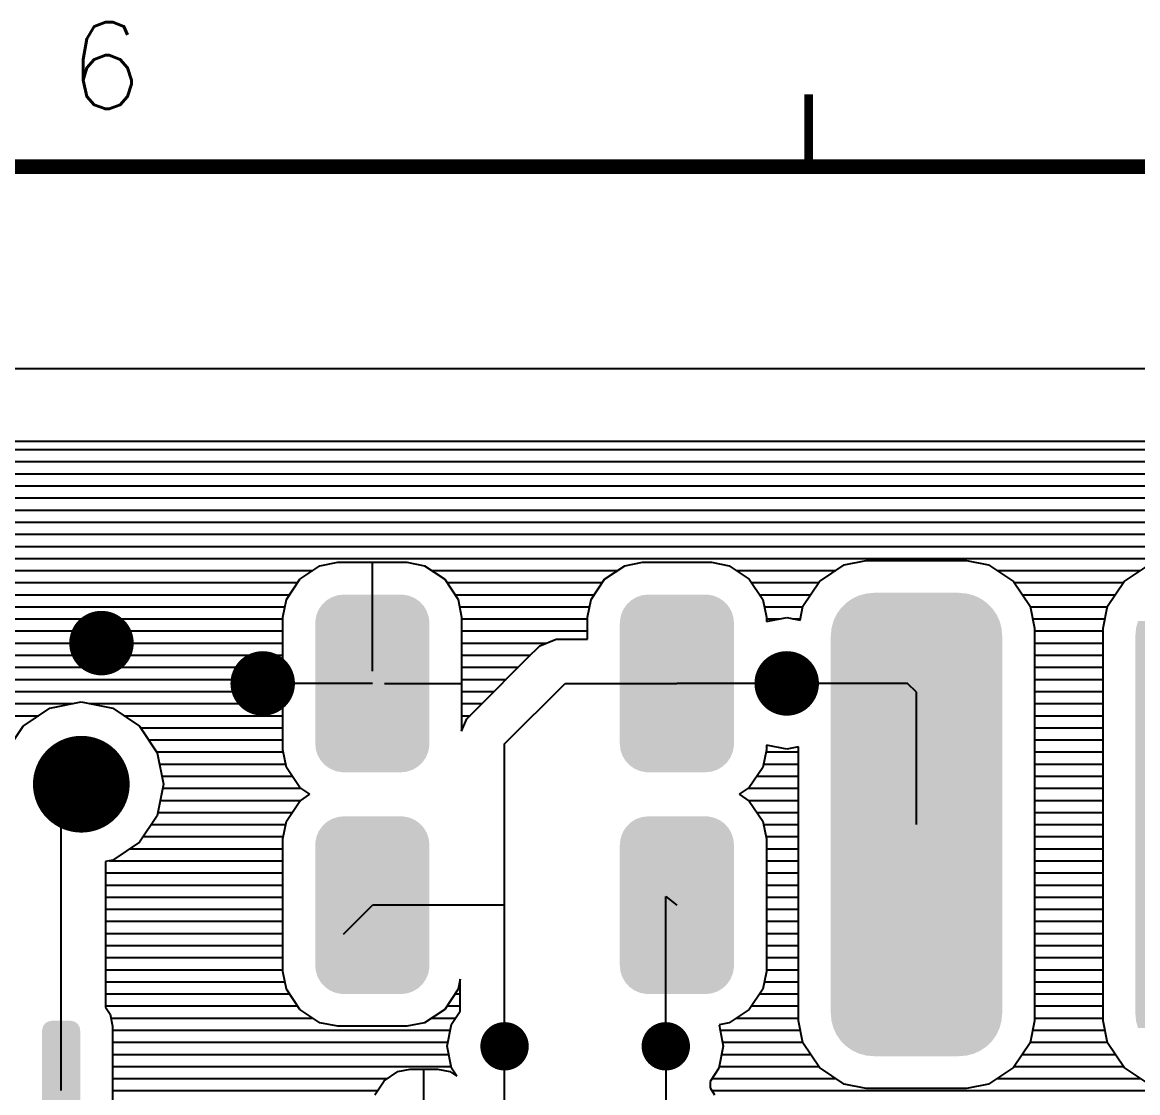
# Model space of a CAD drawing. Extents: x 295 to 953, y 10 to 290.
# Drawn here: x 757.22 to 795.88, y 252.92 to 290 of the extents above; entities that cross this region are included whole.
import ezdxf
from ezdxf.enums import TextEntityAlignment as Align

# ---------------------------------------------------------------- set-up
doc = ezdxf.new("R2010")
doc.units = 0
doc.header["$LTSCALE"] = 5
doc.header["$MEASUREMENT"] = 0
doc.layers.get('0').update_dxf_attribs({"linetype": 'CONTINUOUS', "lineweight": 25})
doc.layers.add('문자', color=4, linetype='CONTINUOUS')
doc.layers.add('테두리', color=3, linetype='CONTINUOUS')
doc.styles.get("Standard").update_dxf_attribs({"font": 'simplex.shx'})

# ---------------------------------------------------------------- blocks, each defined once
blk = doc.blocks.new('C')
at = {"layer": '테두리'}
for points, const_width in [([(307.5, 287.5), (307.5, 285)], 0.3), ([(15, 285), (15, 15), (405, 15), (405, 285), (15, 285)], 0.5)]:
    blk.add_lwpolyline(points, dxfattribs=dict(at, const_width=const_width))
at = {"layer": '문자'}
blk.add_text('6', height=3, dxfattribs=at).set_placement((283.125, 288.5), align=Align.MIDDLE)

msp = doc.modelspace()

# ---------------------------------------------------------------- linework, layer by layer
for p, q in [((845.877, 277.997), (529.077, 277.997)), ((825.045, 275.477), (641.798, 275.477)), ((641.122, 275.197), (825.722, 275.197)), ((640.524, 274.778), (826.319, 274.778)), ((640.105, 274.359), (826.739, 274.359)), ((639.686, 273.94), (827.158, 273.94)), ((639.267, 273.521), (827.577, 273.521)), ((638.848, 273.102), (827.996, 273.102)), ((638.663, 272.683), (828.415, 272.683)), ((638.49, 272.264), (828.834, 272.264)), ((638.429, 271.844), (829.253, 271.844)), ((638.429, 271.425), (829.516, 271.425)), ((657.389, 271.006), (767.293, 271.006)), ((766.846, 270.704), (767.539, 271.174)), ((767.539, 271.174), (768.154, 271.291)), ((768.154, 271.291), (770.551, 271.291)), ((769.355, 267.514), (769.355, 271.291)), ((770.551, 271.291), (771.166, 271.174)), ((771.166, 271.174), (771.864, 270.704)), ((771.412, 271.006), (777.855, 271.006)), ((777.402, 270.704), (778.101, 271.174)), ((778.101, 271.174), (778.715, 271.291)), ((778.715, 271.291), (781.113, 271.291)), ((781.113, 271.291), (781.727, 271.174)), ((781.727, 271.174), (782.42, 270.704)), ((781.973, 271.006), (785.421, 271.006)), ((784.851, 270.626), (785.711, 271.202)), ((785.711, 271.202), (786.471, 271.353)), ((786.471, 271.353), (789.953, 271.353)), ((789.953, 271.353), (790.713, 271.202)), ((790.713, 271.202), (791.573, 270.626)), ((791.003, 271.006), (795.982, 271.006)), ((795.412, 270.626), (796.273, 271.202)), ((766.377, 270.006), (766.846, 270.704)), ((771.864, 270.704), (772.328, 270.006)), ((776.938, 270.006), (777.402, 270.704)), ((782.42, 270.704), (782.89, 270.006)), ((784.275, 269.766), (784.851, 270.626)), ((791.573, 270.626), (792.149, 269.766)), ((794.837, 269.766), (795.412, 270.626)), ((661.423, 270.587), (766.768, 270.587)), ((771.943, 270.587), (777.324, 270.587)), ((782.498, 270.587), (784.823, 270.587)), ((791.601, 270.587), (795.384, 270.587)), ((742.114, 270.168), (766.483, 270.168)), ((766.254, 269.391), (766.377, 270.006)), ((772.222, 270.168), (777.044, 270.168)), ((772.328, 270.006), (772.451, 269.391)), ((776.815, 269.391), (776.938, 270.006)), ((782.783, 270.168), (784.544, 270.168)), ((782.89, 270.006), (783.012, 269.391)), ((791.881, 270.168), (795.105, 270.168)), ((742.617, 269.749), (766.327, 269.749)), ((772.379, 269.749), (776.888, 269.749)), ((782.94, 269.749), (784.275, 269.749)), ((784.18, 269.285), (784.275, 269.766)), ((792.149, 269.766), (792.3, 269.006)), ((792.154, 269.749), (794.831, 269.749)), ((794.686, 269.006), (794.837, 269.766)), ((742.896, 269.33), (766.254, 269.33)), ((766.254, 264.798), (766.254, 269.391)), ((772.451, 269.391), (772.451, 265.435)), ((772.451, 269.33), (776.815, 269.33)), ((776.815, 268.631), (776.815, 269.391)), ((783.012, 269.391), (783.012, 269.235)), ((783.012, 269.235), (783.717, 269.375)), ((783.012, 269.33), (783.493, 269.33)), ((783.717, 269.375), (784.18, 269.285)), ((783.934, 269.33), (784.192, 269.33)), ((792.238, 269.33), (794.747, 269.33)), ((743.014, 268.911), (766.254, 268.911)), ((772.451, 268.911), (776.815, 268.911)), ((792.3, 269.006), (792.3, 255.405)), ((792.3, 268.911), (794.686, 268.911)), ((794.686, 255.405), (794.686, 269.006)), ((743.097, 268.492), (766.254, 268.492)), ((772.451, 268.492), (775.385, 268.492)), ((774.725, 267.966), (775.161, 268.397)), ((775.161, 268.397), (775.726, 268.631)), ((775.726, 268.631), (776.815, 268.631)), ((792.3, 268.492), (794.686, 268.492)), ((743.014, 268.073), (766.254, 268.073)), ((772.451, 268.073), (774.837, 268.073)), ((773.066, 266.301), (774.725, 267.966)), ((792.3, 268.073), (794.686, 268.073)), ((742.896, 267.653), (766.254, 267.653)), ((772.451, 267.653), (774.418, 267.653)), ((792.3, 267.653), (794.686, 267.653)), ((742.645, 267.234), (766.254, 267.234)), ((772.451, 267.234), (773.999, 267.234)), ((792.3, 267.234), (794.686, 267.234)), ((742.684, 266.815), (766.254, 266.815)), ((769.355, 267.095), (765.556, 267.095)), ((768.936, 267.095), (766.254, 267.095)), ((769.774, 267.095), (772.451, 267.095)), ((772.451, 266.815), (773.58, 266.815)), ((773.938, 264.999), (776.033, 267.095)), ((776.033, 267.095), (779.911, 267.095)), ((783.717, 267.095), (779.911, 267.095)), ((787.908, 267.095), (783.717, 267.095)), ((788.215, 266.787), (787.908, 267.095)), ((788.215, 262.205), (788.215, 266.787)), ((792.3, 266.815), (794.686, 266.815)), ((753.955, 266.396), (758.99, 266.396)), ((758.174, 266.234), (759.269, 266.452)), ((759.269, 266.452), (760.359, 266.234)), ((759.543, 266.396), (766.254, 266.396)), ((772.451, 266.396), (773.161, 266.396)), ((792.3, 266.396), (794.686, 266.396)), ((755.151, 265.977), (757.794, 265.977)), ((757.252, 265.619), (758.174, 266.234)), ((760.359, 266.234), (761.281, 265.619)), ((760.739, 265.977), (766.254, 265.977)), ((772.451, 265.977), (772.742, 265.977)), ((772.63, 265.871), (773.066, 266.301)), ((792.3, 265.977), (794.686, 265.977)), ((756.637, 264.692), (757.252, 265.619)), ((761.281, 265.619), (761.895, 264.692)), ((772.451, 265.435), (772.63, 265.871)), ((761.32, 265.558), (766.254, 265.558)), ((772.451, 265.558), (772.501, 265.558)), ((792.3, 265.558), (794.686, 265.558)), ((761.599, 265.139), (766.254, 265.139)), ((773.938, 259.411), (773.938, 264.999)), ((783.717, 264.815), (783.012, 264.954)), ((783.012, 264.954), (783.012, 264.798)), ((784.124, 264.899), (783.717, 264.815)), ((784.124, 255.405), (784.124, 264.899)), ((792.3, 265.139), (794.686, 265.139)), ((761.879, 264.72), (766.271, 264.72)), ((761.895, 264.692), (762.113, 263.602)), ((766.377, 264.183), (766.254, 264.798)), ((783.012, 264.798), (782.89, 264.183)), ((782.996, 264.72), (784.124, 264.72)), ((792.3, 264.72), (794.686, 264.72)), ((761.974, 264.301), (766.355, 264.301)), ((766.846, 263.485), (766.377, 264.183)), ((782.89, 264.183), (782.42, 263.485)), ((782.912, 264.301), (784.124, 264.301)), ((792.3, 264.301), (794.686, 264.301)), ((762.057, 263.882), (766.578, 263.882)), ((782.688, 263.882), (784.124, 263.882)), ((792.3, 263.882), (794.686, 263.882)), ((758.571, 262.904), (759.269, 263.602)), ((762.113, 263.602), (761.895, 262.512)), ((762.085, 263.462), (766.88, 263.462)), ((767.193, 263.256), (766.846, 263.485)), ((766.846, 263.021), (767.193, 263.256)), ((782.42, 263.485), (782.074, 263.256)), ((782.074, 263.256), (782.42, 263.021)), ((782.387, 263.462), (784.124, 263.462)), ((792.3, 263.462), (794.686, 263.462)), ((758.571, 252.985), (758.571, 262.904)), ((762.002, 263.043), (766.88, 263.043)), ((766.377, 262.322), (766.846, 263.021)), ((782.387, 263.043), (784.124, 263.043)), ((782.42, 263.021), (782.89, 262.322)), ((792.3, 263.043), (794.686, 263.043)), ((761.895, 262.512), (761.281, 261.59)), ((761.918, 262.624), (766.578, 262.624)), ((782.688, 262.624), (784.124, 262.624)), ((792.3, 262.624), (794.686, 262.624)), ((761.694, 262.205), (766.355, 262.205)), ((766.254, 261.708), (766.377, 262.322)), ((782.89, 262.322), (783.012, 261.708)), ((782.912, 262.205), (784.124, 262.205)), ((792.3, 262.205), (794.686, 262.205)), ((761.415, 261.786), (766.271, 261.786)), ((766.254, 257.114), (766.254, 261.708)), ((782.996, 261.786), (784.124, 261.786)), ((783.012, 261.708), (783.012, 257.114)), ((792.3, 261.786), (794.686, 261.786)), ((761.281, 261.59), (760.359, 260.97)), ((760.951, 261.367), (766.254, 261.367)), ((783.012, 261.367), (784.124, 261.367)), ((792.3, 261.367), (794.686, 261.367)), ((760.359, 260.97), (760.107, 260.92)), ((760.241, 260.948), (766.254, 260.948)), ((783.012, 260.948), (784.124, 260.948)), ((792.3, 260.948), (794.686, 260.948)), ((760.107, 260.92), (760.107, 255.874)), ((760.107, 260.529), (766.254, 260.529)), ((783.012, 260.529), (784.124, 260.529)), ((792.3, 260.529), (794.686, 260.529)), ((760.107, 260.11), (766.254, 260.11)), ((783.012, 260.11), (784.124, 260.11)), ((792.3, 260.11), (794.686, 260.11)), ((760.107, 259.691), (766.254, 259.691)), ((768.35, 258.405), (769.355, 259.411)), ((773.938, 259.411), (769.355, 259.411)), ((773.938, 254.522), (773.938, 259.411)), ((779.526, 254.522), (779.526, 259.718)), ((779.526, 259.718), (779.911, 259.411)), ((783.012, 259.691), (784.124, 259.691)), ((792.3, 259.691), (794.686, 259.691)), ((760.107, 259.271), (766.254, 259.271)), ((783.012, 259.271), (784.124, 259.271)), ((792.3, 259.271), (794.686, 259.271)), ((760.107, 258.852), (766.254, 258.852)), ((783.012, 258.852), (784.124, 258.852)), ((792.3, 258.852), (794.686, 258.852)), ((760.107, 258.433), (766.254, 258.433)), ((783.012, 258.433), (784.124, 258.433)), ((792.3, 258.433), (794.686, 258.433)), ((760.107, 258.014), (766.254, 258.014)), ((783.012, 258.014), (784.124, 258.014)), ((792.3, 258.014), (794.686, 258.014)), ((760.107, 257.595), (766.254, 257.595)), ((783.012, 257.595), (784.124, 257.595)), ((792.3, 257.595), (794.686, 257.595)), ((760.107, 257.176), (766.254, 257.176)), ((766.377, 256.5), (766.254, 257.114)), ((783.012, 257.114), (782.89, 256.5)), ((783.012, 257.176), (784.124, 257.176)), ((792.3, 257.176), (794.686, 257.176)), ((760.107, 256.757), (766.327, 256.757)), ((772.401, 256.852), (772.328, 256.5)), ((772.379, 256.757), (772.401, 256.757)), ((772.401, 255.745), (772.401, 256.852)), ((782.94, 256.757), (784.124, 256.757)), ((792.3, 256.757), (794.686, 256.757)), ((760.107, 256.338), (766.483, 256.338)), ((766.846, 255.801), (766.377, 256.5)), ((772.328, 256.5), (771.864, 255.801)), ((772.222, 256.338), (772.401, 256.338)), ((782.89, 256.5), (782.42, 255.801)), ((782.783, 256.338), (784.124, 256.338)), ((792.3, 256.338), (794.686, 256.338)), ((760.107, 255.919), (766.768, 255.919)), ((771.943, 255.919), (772.401, 255.919)), ((782.498, 255.919), (784.124, 255.919)), ((792.3, 255.919), (794.686, 255.919)), ((760.107, 255.874), (760.264, 255.639)), ((760.264, 255.639), (760.348, 255.22)), ((767.539, 255.337), (766.846, 255.801)), ((771.864, 255.801), (771.166, 255.337)), ((772.094, 255.287), (772.401, 255.745)), ((782.42, 255.801), (781.727, 255.337)), ((760.292, 255.5), (767.293, 255.5)), ((760.348, 255.22), (760.348, 250.755)), ((768.154, 255.215), (767.539, 255.337)), ((770.551, 255.215), (768.154, 255.215)), ((771.166, 255.337), (770.551, 255.215)), ((771.412, 255.5), (772.233, 255.5)), ((771.943, 254.522), (772.094, 255.287)), ((781.727, 255.337), (781.37, 255.265)), ((781.37, 255.265), (781.515, 254.522)), ((781.973, 255.5), (784.124, 255.5)), ((784.275, 254.645), (784.124, 255.405)), ((792.3, 255.405), (792.149, 254.645)), ((792.3, 255.5), (794.686, 255.5)), ((794.837, 254.645), (794.686, 255.405)), ((760.348, 255.08), (772.054, 255.08)), ((781.403, 255.08), (784.192, 255.08)), ((792.238, 255.08), (794.747, 255.08)), ((760.348, 254.661), (771.971, 254.661)), ((772.094, 253.762), (771.943, 254.522)), ((773.938, 250.191), (773.938, 254.522)), ((779.526, 254.522), (779.526, 250.191)), ((781.515, 254.522), (781.364, 253.762)), ((781.487, 254.661), (784.275, 254.661)), ((784.851, 253.784), (784.275, 254.645)), ((792.149, 254.645), (791.573, 253.784)), ((792.154, 254.661), (794.831, 254.661)), ((795.412, 253.784), (794.837, 254.645)), ((760.348, 254.242), (771.999, 254.242)), ((781.459, 254.242), (784.544, 254.242)), ((791.881, 254.242), (795.105, 254.242)), ((760.348, 253.823), (772.082, 253.823)), ((769.769, 253.326), (770.244, 253.644)), ((770.244, 253.644), (770.669, 253.728)), ((770.669, 253.728), (771.613, 253.728)), ((771.144, 250.61), (771.144, 253.728)), ((771.613, 253.728), (772.038, 253.644)), ((772.038, 253.644), (772.278, 253.488)), ((772.278, 253.488), (772.094, 253.762)), ((781.364, 253.762), (781.062, 253.303)), ((781.375, 253.823), (784.823, 253.823)), ((785.711, 253.208), (784.851, 253.784)), ((791.573, 253.784), (790.713, 253.208)), ((791.601, 253.823), (795.384, 253.823)), ((796.273, 253.208), (795.412, 253.784)), ((760.348, 253.404), (769.886, 253.404)), ((769.445, 252.845), (769.769, 253.326)), ((781.062, 253.303), (781.062, 253.08)), ((781.129, 253.404), (785.421, 253.404)), ((786.471, 253.058), (785.711, 253.208)), ((790.713, 253.208), (789.953, 253.058)), ((791.003, 253.404), (795.982, 253.404)), ((760.348, 252.985), (769.54, 252.985)), ((781.062, 253.08), (781.219, 252.845)), ((781.124, 252.985), (807.046, 252.985)), ((789.953, 253.058), (786.471, 253.058))]:
    msp.add_line(p, q)
for points, const_width in [([(759.409, 268.492, 1), (760.526, 268.492, 1)], 1.118), ([(764.997, 267.095, 1), (766.114, 267.095, 1)], 1.118), ([(783.158, 267.095, 1), (784.275, 267.095, 1)], 1.118), ([(758.431, 263.602, 1), (760.107, 263.602, 1)], 1.676), ([(773.518, 254.522, 1), (774.357, 254.522, 1)], 0.838), ([(779.106, 254.522, 1), (779.945, 254.522, 1)], 0.838)]:
    msp.add_lwpolyline(points, format="xyb", close=True, dxfattribs=dict(const_width=const_width))
for points in [[(786.472, 270.208), (786.728, 270.231), (789.95, 270.208), (789.701, 270.231)], [(786.728, 270.231), (786.728, 270.235), (789.701, 270.231), (789.701, 270.235)], [(767.578, 269.774), (767.621, 269.835), (771.139, 269.774), (771.083, 269.835)], [(767.621, 269.835), (767.722, 269.928), (771.083, 269.835), (770.997, 269.928)], [(767.722, 269.928), (767.775, 269.977), (770.997, 269.928), (770.927, 269.977)], [(767.775, 269.977), (767.896, 270.049), (770.927, 269.977), (770.825, 270.049)], [(767.896, 270.049), (767.956, 270.084), (770.825, 270.049), (770.742, 270.084)], [(767.956, 270.084), (768.096, 270.131), (770.742, 270.084), (770.632, 270.131)], [(768.096, 270.131), (768.155, 270.151), (770.632, 270.131), (770.528, 270.151)], [(768.155, 270.151), (768.333, 270.17), (770.528, 270.151), (770.425, 270.17)], [(768.333, 270.17), (768.364, 270.174), (770.425, 270.17), (770.347, 270.174)], [(778.134, 269.774), (778.177, 269.835), (781.695, 269.774), (781.639, 269.835)], [(778.177, 269.835), (778.278, 269.928), (781.639, 269.835), (781.552, 269.928)], [(778.278, 269.928), (778.331, 269.977), (781.552, 269.928), (781.483, 269.977)], [(778.331, 269.977), (778.452, 270.049), (781.483, 269.977), (781.381, 270.049)], [(778.452, 270.049), (778.511, 270.084), (781.381, 270.049), (781.298, 270.084)], [(778.511, 270.084), (778.651, 270.131), (781.298, 270.084), (781.187, 270.131)], [(778.651, 270.131), (778.711, 270.151), (781.187, 270.131), (781.084, 270.151)], [(778.711, 270.151), (778.889, 270.17), (781.084, 270.151), (780.981, 270.17)], [(778.889, 270.17), (778.919, 270.174), (780.981, 270.17), (780.903, 270.174)], [(785.596, 269.706), (785.774, 269.882), (790.833, 269.706), (790.657, 269.882)], [(785.774, 269.882), (785.779, 269.887), (790.657, 269.882), (790.65, 269.887)], [(785.779, 269.887), (785.985, 270.03), (790.65, 269.887), (790.446, 270.03)], [(785.985, 270.03), (785.99, 270.034), (790.446, 270.03), (790.438, 270.034)], [(785.99, 270.034), (786.218, 270.139), (790.438, 270.034), (790.213, 270.139)], [(786.218, 270.139), (786.224, 270.142), (790.213, 270.139), (790.204, 270.142)], [(786.224, 270.142), (786.467, 270.207), (790.204, 270.142), (789.965, 270.207)], [(786.467, 270.207), (786.472, 270.208), (789.965, 270.207), (789.95, 270.208)], [(767.405, 269.393), (767.419, 269.469), (771.311, 269.393), (771.286, 269.469)], [(767.419, 269.469), (767.471, 269.593), (771.286, 269.469), (771.245, 269.593)], [(767.471, 269.593), (767.5, 269.663), (771.245, 269.593), (771.204, 269.663)], [(767.5, 269.663), (767.578, 269.774), (771.204, 269.663), (771.139, 269.774)], [(777.961, 269.393), (777.975, 269.469), (781.867, 269.393), (781.842, 269.469)], [(777.975, 269.469), (778.027, 269.593), (781.842, 269.469), (781.801, 269.593)], [(778.027, 269.593), (778.056, 269.663), (781.801, 269.593), (781.76, 269.663)], [(778.056, 269.663), (778.134, 269.774), (781.76, 269.663), (781.695, 269.774)], [(785.338, 269.263), (785.445, 269.489), (791.092, 269.263), (790.986, 269.489)], [(785.445, 269.489), (785.448, 269.496), (790.986, 269.489), (790.981, 269.496)], [(785.448, 269.496), (785.592, 269.7), (790.981, 269.496), (790.838, 269.7)], [(785.592, 269.7), (785.596, 269.706), (790.838, 269.7), (790.833, 269.706)], [(767.374, 265.005), (767.374, 269.185), (771.336, 265.005), (771.336, 269.185)], [(767.377, 269.185), (767.38, 269.263), (771.334, 269.185), (771.325, 269.263)], [(767.38, 269.263), (767.405, 269.393), (771.325, 269.263), (771.311, 269.393)], [(777.93, 265.005), (777.93, 269.185), (781.892, 265.005), (781.892, 269.185)], [(777.933, 269.185), (777.936, 269.263), (781.889, 269.185), (781.881, 269.263)], [(777.936, 269.263), (777.961, 269.393), (781.881, 269.263), (781.867, 269.393)], [(785.269, 269.015), (785.336, 269.256), (791.16, 269.015), (791.095, 269.256)], [(785.336, 269.256), (785.338, 269.263), (791.095, 269.256), (791.092, 269.263)], [(795.825, 269.015), (795.891, 269.256), (801.716, 269.015), (801.651, 269.256)], [(785.245, 268.751), (785.269, 269.008), (791.185, 268.751), (791.162, 269.008)], [(785.245, 268.749), (785.245, 268.751), (791.185, 268.749), (791.185, 268.751)], [(785.245, 255.662), (785.245, 268.749), (791.185, 255.662), (791.185, 268.749)], [(785.269, 269.008), (785.269, 269.015), (791.162, 269.008), (791.16, 269.015)], [(795.801, 268.751), (795.824, 269.008), (801.741, 268.751), (801.718, 269.008)], [(795.801, 268.749), (795.801, 268.751), (801.741, 268.749), (801.741, 268.751)], [(795.801, 255.662), (795.801, 268.749), (801.741, 255.662), (801.741, 268.749)], [(795.824, 269.008), (795.825, 269.015), (801.718, 269.008), (801.716, 269.015)], [(767.386, 264.927), (767.377, 265.005), (771.33, 264.927), (771.334, 265.005)], [(767.4, 264.796), (767.386, 264.927), (771.306, 264.796), (771.33, 264.927)], [(777.941, 264.927), (777.933, 265.005), (781.886, 264.927), (781.889, 265.005)], [(777.955, 264.796), (777.941, 264.927), (781.862, 264.796), (781.886, 264.927)], [(767.425, 264.72), (767.4, 264.796), (771.292, 264.72), (771.306, 264.796)], [(767.465, 264.597), (767.425, 264.72), (771.24, 264.597), (771.292, 264.72)], [(767.507, 264.527), (767.465, 264.597), (771.21, 264.527), (771.24, 264.597)], [(767.572, 264.416), (767.507, 264.527), (771.133, 264.416), (771.21, 264.527)], [(767.628, 264.355), (767.572, 264.416), (771.09, 264.355), (771.133, 264.416)], [(777.98, 264.72), (777.955, 264.796), (781.847, 264.72), (781.862, 264.796)], [(778.021, 264.597), (777.98, 264.72), (781.795, 264.597), (781.847, 264.72)], [(778.062, 264.527), (778.021, 264.597), (781.766, 264.527), (781.795, 264.597)], [(778.128, 264.416), (778.062, 264.527), (781.688, 264.416), (781.766, 264.527)], [(778.184, 264.355), (778.128, 264.416), (781.646, 264.355), (781.688, 264.416)], [(767.714, 264.261), (767.628, 264.355), (770.989, 264.261), (771.09, 264.355)], [(767.784, 264.212), (767.714, 264.261), (770.936, 264.212), (770.989, 264.261)], [(767.886, 264.14), (767.784, 264.212), (770.815, 264.14), (770.936, 264.212)], [(767.969, 264.105), (767.886, 264.14), (770.755, 264.105), (770.815, 264.14)], [(768.079, 264.058), (767.969, 264.105), (770.615, 264.058), (770.755, 264.105)], [(768.183, 264.038), (768.079, 264.058), (770.556, 264.038), (770.615, 264.058)], [(768.285, 264.019), (768.183, 264.038), (770.378, 264.019), (770.556, 264.038)], [(778.27, 264.261), (778.184, 264.355), (781.545, 264.261), (781.646, 264.355)], [(778.34, 264.212), (778.27, 264.261), (781.492, 264.212), (781.545, 264.261)], [(778.442, 264.14), (778.34, 264.212), (781.37, 264.14), (781.492, 264.212)], [(778.525, 264.105), (778.442, 264.14), (781.311, 264.105), (781.37, 264.14)], [(778.635, 264.058), (778.525, 264.105), (781.171, 264.058), (781.311, 264.105)], [(778.738, 264.038), (778.635, 264.058), (781.112, 264.038), (781.171, 264.058)], [(778.841, 264.019), (778.738, 264.038), (780.933, 264.019), (781.112, 264.038)], [(768.364, 264.016), (768.285, 264.019), (770.347, 264.016), (770.378, 264.019)], [(778.919, 264.016), (778.841, 264.019), (780.903, 264.016), (780.933, 264.019)], [(768.155, 262.467), (768.333, 262.487), (770.528, 262.467), (770.425, 262.487)], [(768.333, 262.487), (768.364, 262.49), (770.425, 262.487), (770.347, 262.49)], [(778.711, 262.467), (778.889, 262.487), (781.084, 262.467), (780.981, 262.487)], [(778.889, 262.487), (778.919, 262.49), (780.981, 262.487), (780.903, 262.49)], [(767.578, 262.09), (767.621, 262.151), (771.139, 262.09), (771.083, 262.151)], [(767.621, 262.151), (767.722, 262.245), (771.083, 262.151), (770.997, 262.245)], [(767.722, 262.245), (767.775, 262.294), (770.997, 262.245), (770.927, 262.294)], [(767.775, 262.294), (767.896, 262.366), (770.927, 262.294), (770.825, 262.366)], [(767.896, 262.366), (767.956, 262.401), (770.825, 262.366), (770.742, 262.401)], [(767.956, 262.401), (768.096, 262.447), (770.742, 262.401), (770.632, 262.447)], [(768.096, 262.447), (768.155, 262.467), (770.632, 262.447), (770.528, 262.467)], [(778.134, 262.09), (778.177, 262.151), (781.695, 262.09), (781.639, 262.151)], [(778.177, 262.151), (778.278, 262.245), (781.639, 262.151), (781.552, 262.245)], [(778.278, 262.245), (778.331, 262.294), (781.552, 262.245), (781.483, 262.294)], [(778.331, 262.294), (778.452, 262.366), (781.483, 262.294), (781.381, 262.366)], [(778.452, 262.366), (778.511, 262.401), (781.381, 262.366), (781.298, 262.401)], [(778.511, 262.401), (778.651, 262.447), (781.298, 262.401), (781.187, 262.447)], [(778.651, 262.447), (778.711, 262.467), (781.187, 262.447), (781.084, 262.467)], [(767.38, 261.579), (767.405, 261.71), (771.325, 261.579), (771.311, 261.71)], [(767.405, 261.71), (767.419, 261.786), (771.311, 261.71), (771.286, 261.786)], [(767.419, 261.786), (767.471, 261.909), (771.286, 261.786), (771.245, 261.909)], [(767.471, 261.909), (767.5, 261.979), (771.245, 261.909), (771.204, 261.979)], [(767.5, 261.979), (767.578, 262.09), (771.204, 261.979), (771.139, 262.09)], [(777.936, 261.579), (777.961, 261.71), (781.881, 261.579), (781.867, 261.71)], [(777.961, 261.71), (777.975, 261.786), (781.867, 261.71), (781.842, 261.786)], [(777.975, 261.786), (778.027, 261.909), (781.842, 261.786), (781.801, 261.909)], [(778.027, 261.909), (778.056, 261.979), (781.801, 261.909), (781.76, 261.979)], [(778.056, 261.979), (778.134, 262.09), (781.76, 261.979), (781.695, 262.09)], [(767.374, 257.321), (767.374, 261.501), (771.336, 257.321), (771.336, 261.501)], [(767.377, 261.501), (767.38, 261.579), (771.334, 261.501), (771.325, 261.579)], [(777.93, 257.321), (777.93, 261.501), (781.892, 257.321), (781.892, 261.501)], [(777.933, 261.501), (777.936, 261.579), (781.889, 261.501), (781.881, 261.579)], [(767.386, 257.243), (767.377, 257.321), (771.33, 257.243), (771.334, 257.321)], [(767.4, 257.112), (767.386, 257.243), (771.306, 257.112), (771.33, 257.243)], [(767.425, 257.037), (767.4, 257.112), (771.292, 257.037), (771.306, 257.112)], [(777.941, 257.243), (777.933, 257.321), (781.886, 257.243), (781.889, 257.321)], [(777.955, 257.112), (777.941, 257.243), (781.862, 257.112), (781.886, 257.243)], [(777.98, 257.037), (777.955, 257.112), (781.847, 257.037), (781.862, 257.112)], [(767.465, 256.913), (767.425, 257.037), (771.24, 256.913), (771.292, 257.037)], [(767.507, 256.843), (767.465, 256.913), (771.21, 256.843), (771.24, 256.913)], [(767.572, 256.732), (767.507, 256.843), (771.133, 256.732), (771.21, 256.843)], [(767.628, 256.671), (767.572, 256.732), (771.09, 256.671), (771.133, 256.732)], [(778.021, 256.913), (777.98, 257.037), (781.795, 256.913), (781.847, 257.037)], [(778.062, 256.843), (778.021, 256.913), (781.766, 256.843), (781.795, 256.913)], [(778.128, 256.732), (778.062, 256.843), (781.688, 256.732), (781.766, 256.843)], [(778.184, 256.671), (778.128, 256.732), (781.646, 256.671), (781.688, 256.732)], [(767.714, 256.578), (767.628, 256.671), (770.989, 256.578), (771.09, 256.671)], [(767.784, 256.528), (767.714, 256.578), (770.936, 256.528), (770.989, 256.578)], [(767.886, 256.457), (767.784, 256.528), (770.815, 256.457), (770.936, 256.528)], [(767.969, 256.421), (767.886, 256.457), (770.755, 256.421), (770.815, 256.457)], [(768.079, 256.375), (767.969, 256.421), (770.615, 256.375), (770.755, 256.421)], [(768.183, 256.355), (768.079, 256.375), (770.556, 256.355), (770.615, 256.375)], [(768.285, 256.335), (768.183, 256.355), (770.378, 256.335), (770.556, 256.355)], [(768.364, 256.332), (768.285, 256.335), (770.347, 256.332), (770.378, 256.335)], [(778.27, 256.578), (778.184, 256.671), (781.545, 256.578), (781.646, 256.671)], [(778.34, 256.528), (778.27, 256.578), (781.492, 256.528), (781.545, 256.578)], [(778.442, 256.457), (778.34, 256.528), (781.37, 256.457), (781.492, 256.528)], [(778.525, 256.421), (778.442, 256.457), (781.311, 256.421), (781.37, 256.457)], [(778.635, 256.375), (778.525, 256.421), (781.171, 256.375), (781.311, 256.421)], [(778.738, 256.355), (778.635, 256.375), (781.112, 256.355), (781.171, 256.375)], [(778.841, 256.335), (778.738, 256.355), (780.933, 256.335), (781.112, 256.355)], [(778.919, 256.332), (778.841, 256.335), (780.903, 256.332), (780.933, 256.335)], [(785.245, 255.659), (785.245, 255.662), (791.185, 255.659), (791.185, 255.662)], [(785.268, 255.403), (785.245, 255.659), (791.161, 255.403), (791.185, 255.659)], [(795.801, 255.659), (795.801, 255.662), (801.741, 255.659), (801.741, 255.662)], [(795.824, 255.403), (795.801, 255.659), (801.717, 255.403), (801.741, 255.659)], [(757.913, 255.106), (757.938, 255.194), (759.224, 255.106), (759.208, 255.194)], [(757.938, 255.194), (757.946, 255.223), (759.208, 255.194), (759.19, 255.223)], [(757.946, 255.223), (758.002, 255.297), (759.19, 255.223), (759.144, 255.297)], [(758.002, 255.297), (758.019, 255.319), (759.144, 255.297), (759.115, 255.319)], [(758.019, 255.319), (758.101, 255.37), (759.115, 255.319), (759.048, 255.37)], [(758.101, 255.37), (758.122, 255.382), (759.048, 255.37), (759.004, 255.382)], [(758.122, 255.382), (758.233, 255.403), (759.004, 255.382), (758.932, 255.403)], [(758.233, 255.403), (758.241, 255.405), (758.932, 255.403), (758.9, 255.405)], [(785.27, 255.395), (785.268, 255.403), (791.16, 255.395), (791.161, 255.403)], [(785.335, 255.154), (785.27, 255.395), (791.094, 255.154), (791.16, 255.395)], [(785.338, 255.147), (785.335, 255.154), (791.092, 255.147), (791.094, 255.154)], [(785.444, 254.921), (785.338, 255.147), (790.985, 254.921), (791.092, 255.147)], [(795.826, 255.395), (795.824, 255.403), (801.716, 255.395), (801.717, 255.403)], [(795.891, 255.154), (795.826, 255.395), (801.65, 255.154), (801.716, 255.395)], [(757.911, 255.075), (757.913, 255.106), (759.23, 255.075), (759.224, 255.106)], [(757.911, 250.895), (757.911, 255.075), (759.23, 250.895), (759.23, 255.075)], [(785.448, 254.915), (785.444, 254.921), (790.982, 254.915), (790.985, 254.921)], [(785.591, 254.71), (785.448, 254.915), (790.838, 254.71), (790.982, 254.915)], [(785.597, 254.704), (785.591, 254.71), (790.834, 254.704), (790.838, 254.71)], [(785.773, 254.528), (785.597, 254.704), (790.656, 254.528), (790.834, 254.704)], [(785.78, 254.523), (785.773, 254.528), (790.651, 254.523), (790.656, 254.528)], [(785.984, 254.38), (785.78, 254.523), (790.445, 254.38), (790.651, 254.523)], [(785.992, 254.376), (785.984, 254.38), (790.44, 254.376), (790.445, 254.38)], [(786.217, 254.271), (785.992, 254.376), (790.212, 254.271), (790.44, 254.376)], [(786.226, 254.268), (786.217, 254.271), (790.206, 254.268), (790.212, 254.271)], [(786.465, 254.203), (786.226, 254.268), (789.963, 254.203), (790.206, 254.268)], [(786.479, 254.202), (786.465, 254.203), (789.958, 254.202), (789.963, 254.203)], [(786.728, 254.18), (786.479, 254.202), (789.701, 254.18), (789.958, 254.202)], [(786.728, 254.175), (786.728, 254.18), (789.701, 254.175), (789.701, 254.18)]]:
    msp.add_solid(points)

# ---------------------------------------------------------------- block references
msp.add_blockref('C', (476.978, 0))

doc.saveas('drawing.dxf')
